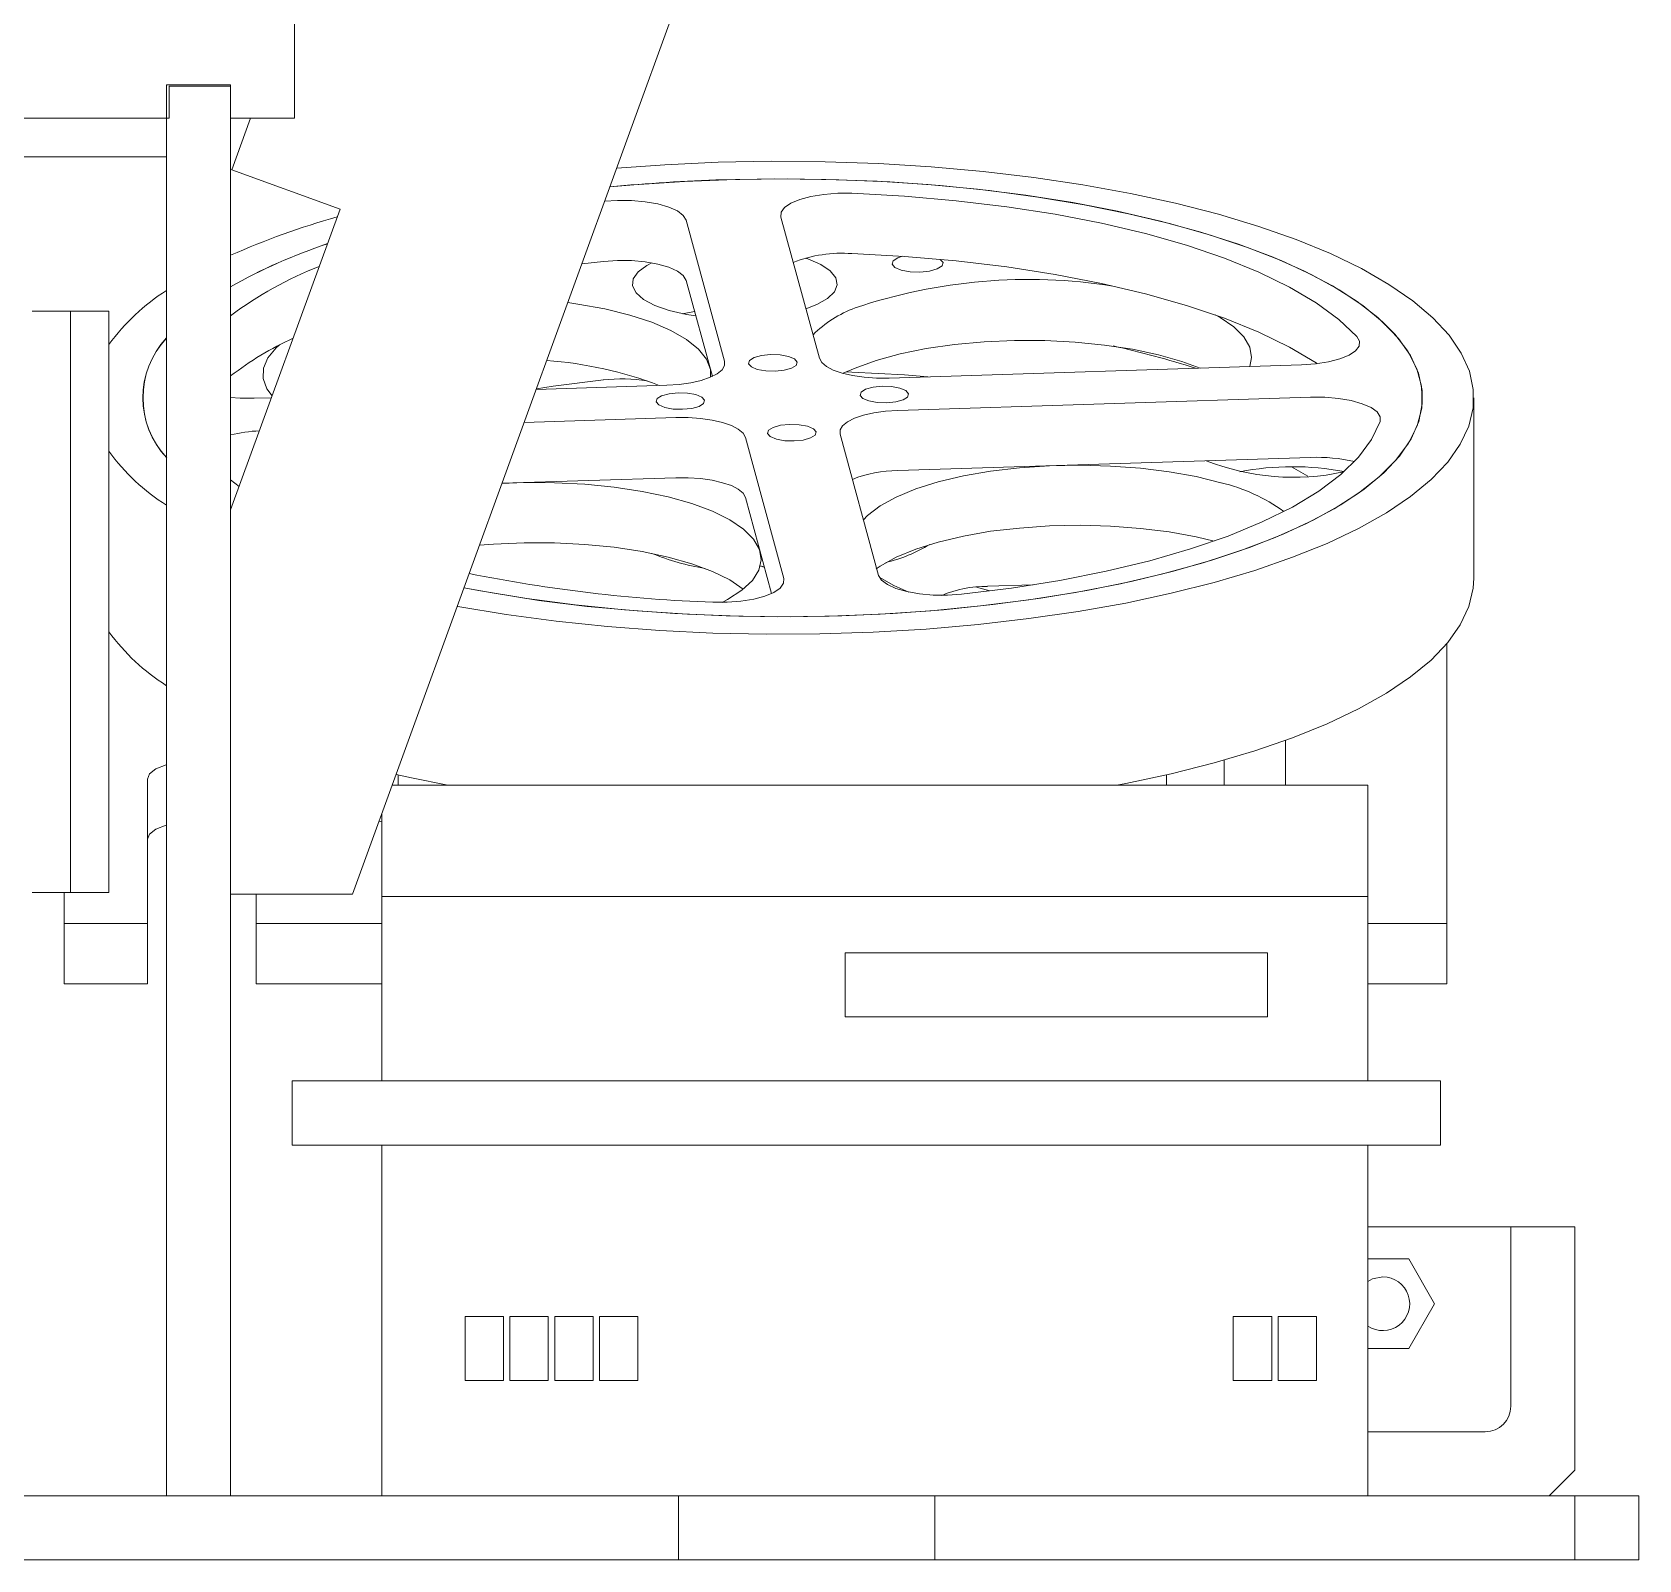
# Model space of a CAD drawing. Header units: millimetres. Extents: x -892 to 1085, y 100 to 1264.
# Drawn here: x 487.6 to 613.1, y 449.1 to 568.4 of the extents above; entities that cross this region are included whole.
import ezdxf

# ---------------------------------------------------------------- set-up
doc = ezdxf.new("R2010")
doc.units = ezdxf.units.MM

msp = doc.modelspace()

# ---------------------------------------------------------------- linework, layer by layer
at = {"color": 7, "linetype": 'Continuous', "lineweight": 15}
for p, q in [((508.14, 561.72), (508.14, 586.72)), ((512.66, 501.12), (538.14, 571.12)), ((503.14, 564.32), (498.14, 564.32)), ((498.14, 564.32), (498.14, 454.12)), ((498.34, 561.72), (498.34, 564.22)), ((498.34, 564.22), (503.14, 564.22)), ((503.14, 564.32), (503.14, 454.12)), ((503.14, 564.22), (503.14, 561.72)), ((467.94, 561.72), (498.34, 561.72)), ((503.14, 561.72), (508.14, 561.72)), ((503.23, 557.69), (504.7, 561.72)), ((498.14, 558.71), (468.14, 558.71)), ((503.14, 557.72), (503.23, 557.69)), ((503.23, 557.69), (511.69, 554.61)), ((511.69, 554.61), (503.14, 531.12)), ((541.73, 542.73), (538.72, 553.75)), ((546.12, 553.99), (549.13, 542.97)), ((532.26, 550.53), (530.58, 550.34)), ((540.77, 541.55), (538.72, 549.05)), ((490.64, 546.64), (487.64, 546.64)), ((493.64, 546.64), (490.64, 546.64)), ((490.64, 546.64), (490.64, 524.22)), ((493.64, 546.64), (493.64, 524.22)), ((554.57, 541.42), (586.8, 542.45)), ((551.67, 541.89), (551.23, 541.9)), ((504.99, 539.84), (506.33, 539.88)), ((527.01, 540.54), (537.22, 540.87)), ((587.49, 539.92), (555.26, 538.89)), ((600.24, 525.78), (600.24, 539.88)), ((537.91, 538.34), (526.07, 537.96)), ((546.36, 525.77), (543.35, 536.79)), ((550.75, 537.03), (553.76, 526.01)), ((587.49, 535.22), (555.26, 534.19)), ((503.14, 533.47), (503.81, 532.96)), ((537.91, 533.64), (524.34, 533.21)), ((586, 534.49), (587.29, 533.75)), ((545.4, 524.59), (543.35, 532.1)), ((562.45, 524.79), (561.4, 525.1)), ((562.27, 525.16), (565.84, 525.27)), ((490.64, 524.22), (490.64, 511.89)), ((493.64, 524.22), (493.64, 511.89)), ((598.14, 498.82), (598.14, 520.68)), ((585.54, 513.12), (585.54, 509.62)), ((490.64, 511.89), (490.64, 501.25)), ((493.64, 511.89), (493.64, 501.25)), ((580.74, 509.62), (580.74, 511.58)), ((496.64, 498.82), (496.64, 510.1)), ((515.76, 509.62), (591.96, 509.62)), ((516.24, 510.43), (516.24, 509.62)), ((576.24, 509.62), (576.24, 510.43)), ((591.96, 509.62), (591.96, 508.66)), ((591.96, 500.92), (591.96, 508.66)), ((514.96, 500.92), (514.96, 507.43)), ((487.64, 501.25), (490.64, 501.25)), ((490.14, 498.82), (490.14, 501.25)), ((490.64, 501.25), (493.64, 501.25)), ((503.14, 501.12), (512.66, 501.12)), ((505.14, 498.82), (505.14, 501.12)), ((514.96, 500.92), (591.96, 500.92)), ((514.96, 499.97), (514.96, 500.92)), ((591.96, 500.92), (591.96, 499.97)), ((514.96, 486.52), (514.96, 499.97)), ((591.96, 486.52), (591.96, 499.97)), ((490.14, 498.82), (496.64, 498.82)), ((490.14, 494.12), (490.14, 498.82)), ((496.64, 494.12), (496.64, 498.82)), ((505.14, 498.82), (514.96, 498.82)), ((505.14, 494.12), (505.14, 498.82)), ((591.96, 498.82), (598.14, 498.82)), ((598.14, 494.12), (598.14, 498.82)), ((551.14, 491.52), (551.14, 496.52)), ((551.14, 496.52), (554.14, 496.52)), ((554.14, 496.52), (581.14, 496.52)), ((581.14, 496.52), (584.14, 496.52)), ((584.14, 496.52), (584.14, 491.52)), ((490.14, 494.12), (496.64, 494.12)), ((514.96, 494.12), (505.14, 494.12)), ((598.14, 494.12), (591.96, 494.12)), ((554.14, 491.52), (551.14, 491.52)), ((554.14, 491.52), (581.14, 491.52)), ((584.14, 491.52), (581.14, 491.52)), ((507.96, 481.52), (507.96, 486.52)), ((507.96, 486.52), (510.96, 486.52)), ((510.96, 486.52), (594.64, 486.52)), ((594.64, 486.52), (597.64, 486.52)), ((597.64, 486.52), (597.64, 481.52)), ((510.96, 481.52), (507.96, 481.52)), ((510.96, 481.52), (594.64, 481.52)), ((514.96, 480.57), (514.96, 481.52)), ((591.96, 481.52), (591.96, 480.57)), ((597.64, 481.52), (594.64, 481.52)), ((514.96, 454.12), (514.96, 480.57)), ((591.96, 454.12), (591.96, 480.57)), ((601.14, 475.12), (591.96, 475.12)), ((603.14, 475.12), (601.14, 475.12)), ((603.14, 475.12), (603.14, 461.12)), ((608.14, 475.12), (603.14, 475.12)), ((608.14, 475.12), (608.14, 456.12)), ((591.96, 472.62), (595.16, 472.62)), ((595.16, 472.62), (597.18, 469.12)), ((521.46, 468.12), (524.46, 468.12)), ((521.46, 463.12), (521.46, 468.12)), ((524.46, 468.12), (524.46, 463.12)), ((524.96, 468.12), (527.96, 468.12)), ((524.96, 463.12), (524.96, 468.12)), ((527.96, 468.12), (527.96, 463.12)), ((528.46, 468.12), (531.46, 468.12)), ((528.46, 463.12), (528.46, 468.12)), ((531.46, 468.12), (531.46, 463.12)), ((531.96, 468.12), (534.96, 468.12)), ((531.96, 463.12), (531.96, 468.12)), ((534.96, 468.12), (534.96, 463.12)), ((581.46, 468.12), (584.46, 468.12)), ((581.46, 463.12), (581.46, 468.12)), ((584.46, 468.12), (584.46, 463.12)), ((584.96, 468.12), (587.96, 468.12)), ((584.96, 463.12), (584.96, 468.12)), ((587.96, 468.12), (587.96, 463.12)), ((597.18, 469.12), (595.16, 465.62)), ((595.16, 465.62), (591.96, 465.62)), ((524.46, 463.12), (521.46, 463.12)), ((527.96, 463.12), (524.96, 463.12)), ((531.46, 463.12), (528.46, 463.12)), ((534.96, 463.12), (531.96, 463.12)), ((584.46, 463.12), (581.46, 463.12)), ((587.96, 463.12), (584.96, 463.12)), ((601.14, 459.12), (591.96, 459.12)), ((608.14, 456.12), (606.14, 454.12)), ((428.14, 454.12), (538.14, 454.12)), ((503.14, 454.12), (498.14, 454.12)), ((538.14, 449.12), (538.14, 454.12)), ((558.14, 454.12), (538.14, 454.12)), ((558.14, 449.12), (558.14, 454.12)), ((558.14, 454.12), (608.14, 454.12)), ((608.14, 454.12), (608.14, 449.12)), ((613.14, 454.12), (608.14, 454.12)), ((613.14, 449.12), (613.14, 454.12)), ((428.14, 449.12), (538.14, 449.12)), ((558.14, 449.12), (538.14, 449.12)), ((558.14, 449.12), (608.14, 449.12)), ((613.14, 449.12), (608.14, 449.12))]:
    msp.add_line(p, q, dxfattribs=at)
at = {"color": 7, "linetype": 'Continuous', "lineweight": 15, "flags": 128}
for points in [[(541.22, 558.27), (545.4, 558.35), (549.59, 558.31), (553.75, 558.17), (557.87, 557.92), (561.93, 557.55), (565.88, 557.08), (569.72, 556.51), (573.42, 555.84), (576.95, 555.07), (580.3, 554.21), (583.45, 553.27), (586.37, 552.24), (589.05, 551.14), (591.47, 549.97), (593.62, 548.74), (595.49, 547.46), (597.05, 546.13), (598.32, 544.76), (599.27, 543.37), (599.9, 541.95), (600.21, 540.53), (600.19, 539.09), (599.85, 537.67), (599.19, 536.25), (598.21, 534.86), (596.91, 533.5), (595.31, 532.17), (593.42, 530.9), (591.24, 529.67), (588.79, 528.51), (586.09, 527.42), (583.15, 526.4), (579.98, 525.46), (576.61, 524.61), (573.06, 523.85), (569.35, 523.19), (565.5, 522.63), (561.53, 522.17), (557.47, 521.81), (553.34, 521.57), (549.17, 521.44), (544.99, 521.42), (540.81, 521.5), (536.66, 521.7), (532.57, 522.01), (528.56, 522.43), (524.66, 522.95), (520.89, 523.57), (520.84, 523.58)], [(533.3, 557.81), (537.07, 558.08), (541.22, 558.27)], [(541.59, 556.91), (545.61, 556.98), (549.64, 556.94), (553.64, 556.79), (557.59, 556.53), (561.48, 556.17), (565.26, 555.7), (568.92, 555.12), (572.43, 554.45), (575.77, 553.68), (578.92, 552.82), (581.86, 551.88), (584.57, 550.86), (587.03, 549.77), (589.22, 548.62), (591.14, 547.4), (592.76, 546.14), (594.09, 544.84), (595.1, 543.51), (595.8, 542.15), (596.17, 540.78), (596.22, 539.41), (595.95, 538.03), (595.35, 536.67), (594.44, 535.33), (593.21, 534.02), (591.68, 532.74), (589.85, 531.52), (587.74, 530.34), (585.37, 529.23), (582.73, 528.19), (579.86, 527.22), (576.78, 526.34), (573.49, 525.54), (570.03, 524.84), (566.42, 524.23), (562.67, 523.73), (558.82, 523.33), (554.88, 523.04), (550.89, 522.85), (546.87, 522.78), (542.84, 522.82), (538.84, 522.97), (534.89, 523.23), (531, 523.59), (527.22, 524.06), (523.56, 524.64), (521.37, 525.04)], [(584.73, 528.96), (587.17, 530.06), (589.35, 531.22), (591.25, 532.43), (592.86, 533.7), (594.16, 535), (595.15, 536.33), (595.83, 537.69), (596.18, 539.06), (596.21, 540.44), (595.92, 541.81), (595.3, 543.17), (594.37, 544.51), (593.12, 545.82), (591.57, 547.09), (589.73, 548.32), (587.6, 549.49), (585.21, 550.6), (582.56, 551.63), (579.68, 552.59), (576.58, 553.47), (573.28, 554.26), (569.81, 554.96), (566.19, 555.56), (562.43, 556.06), (558.57, 556.45), (554.63, 556.74), (550.64, 556.91), (546.62, 556.98), (542.59, 556.94), (538.59, 556.78), (534.64, 556.51), (532.76, 556.35)], [(532.36, 555.24), (533.35, 555.3), (534.46, 555.29), (535.53, 555.19), (536.52, 555.02), (537.37, 554.77), (538.04, 554.47), (538.5, 554.13), (538.72, 553.75)], [(546.12, 553.99), (546.14, 554.37), (546.4, 554.74), (546.9, 555.08), (547.6, 555.37), (548.47, 555.61), (549.48, 555.77), (550.56, 555.85), (551.67, 555.85)], [(591.11, 544.66), (589.7, 546), (587.94, 547.3), (585.86, 548.53), (583.46, 549.7), (580.77, 550.78), (577.81, 551.79), (574.61, 552.7), (571.18, 553.51), (567.55, 554.21), (563.76, 554.8), (559.82, 555.27), (555.79, 555.62), (551.67, 555.85)], [(588.02, 542.54), (587.94, 542.6), (585.86, 543.83), (583.46, 545), (580.77, 546.09), (577.81, 547.09), (574.61, 548), (571.18, 548.81), (567.55, 549.51), (563.76, 550.1), (559.82, 550.57), (555.79, 550.92), (551.67, 551.15)], [(538.72, 549.05), (538.5, 549.43), (538.04, 549.77), (537.37, 550.07), (536.52, 550.32), (535.53, 550.49), (534.46, 550.59), (533.35, 550.6), (532.26, 550.53)], [(537.41, 546.7), (536.28, 547.09), (535.4, 547.56), (534.81, 548.07), (534.54, 548.62), (534.59, 549.17), (534.97, 549.71), (535.66, 550.21), (536.05, 550.41)], [(548.01, 550.79), (548.22, 550.72), (549.24, 550.29), (549.97, 549.8), (550.41, 549.26), (550.52, 548.71), (550.3, 548.16), (549.76, 547.64), (548.93, 547.17), (548.07, 546.83)], [(555.52, 549.85), (555.03, 550.06), (554.81, 550.31), (554.89, 550.58), (555.26, 550.81), (555.63, 550.93)], [(558.57, 550.69), (558.79, 550.44), (558.71, 550.18), (558.34, 549.94), (557.73, 549.77), (556.98, 549.7), (556.21, 549.72), (555.52, 549.85)], [(529.48, 547.31), (530.27, 547.2), (532.38, 546.82), (534.32, 546.34), (536.05, 545.78), (537.54, 545.14), (538.76, 544.43), (539.69, 543.68), (540.31, 542.89), (540.62, 542.08), (540.63, 541.49)], [(539.48, 546.27), (538.76, 546.39), (537.41, 546.7)], [(538.42, 546.45), (539.24, 546.6), (539.39, 546.62)], [(580.05, 546.35), (580.43, 546.14), (581.5, 545.41), (582.28, 544.64), (582.75, 543.84), (582.89, 543.02), (582.75, 542.32)], [(506.38, 540.02), (505.98, 540.57), (505.68, 541.38), (505.7, 542.19), (506.05, 543), (506.71, 543.79), (506.97, 544.01)], [(550.99, 541.79), (551.92, 542.2), (553.56, 542.79), (555.43, 543.3), (557.48, 543.72), (559.68, 544.04), (561.99, 544.25), (564.36, 544.36), (566.75, 544.35), (569.11, 544.23), (571.4, 544), (573.58, 543.67), (575.61, 543.24), (577.45, 542.72), (578.87, 542.2)], [(591.11, 544.66), (591.32, 544.29), (591.29, 543.91), (591.01, 543.54), (590.5, 543.21), (589.78, 542.92), (588.9, 542.69), (587.89, 542.53), (586.8, 542.45)], [(541.73, 542.73), (541.73, 542.39), (541.53, 542.07), (541.15, 541.76), (540.6, 541.48), (539.91, 541.24), (539.09, 541.06), (538.18, 540.93), (537.22, 540.87)], [(546.96, 542.19), (547.31, 542.41), (547.39, 542.66), (547.18, 542.91), (546.71, 543.1), (546.06, 543.23), (545.32, 543.25), (544.61, 543.18), (544.03, 543.02), (543.68, 542.8), (543.6, 542.54), (543.82, 542.3), (544.28, 542.1), (544.94, 541.98), (545.67, 541.96), (546.38, 542.03), (546.96, 542.19)], [(554.57, 541.42), (553.59, 541.42), (552.63, 541.49), (551.73, 541.62), (550.91, 541.81), (550.22, 542.05), (549.68, 542.33), (549.31, 542.64), (549.13, 542.97)], [(527.03, 540.59), (528.34, 540.78), (532.26, 541.27)], [(551.67, 541.89), (555.79, 541.66), (557.59, 541.52)], [(504.99, 539.84), (503.88, 539.84), (503.14, 539.9)], [(539.74, 539.21), (540.09, 539.43), (540.17, 539.69), (539.96, 539.93), (539.49, 540.13), (538.84, 540.25), (538.1, 540.27), (537.39, 540.2), (536.81, 540.04), (536.46, 539.82), (536.38, 539.57), (536.59, 539.32), (537.06, 539.13), (537.71, 539), (538.45, 538.98), (539.16, 539.05), (539.74, 539.21)], [(555.67, 539.72), (556.02, 539.94), (556.1, 540.19), (555.89, 540.44), (555.42, 540.63), (554.77, 540.76), (554.03, 540.78), (553.32, 540.71), (552.74, 540.55), (552.39, 540.33), (552.31, 540.07), (552.53, 539.83), (552.99, 539.63), (553.64, 539.51), (554.38, 539.49), (555.09, 539.56), (555.67, 539.72)], [(587.49, 539.92), (588.6, 539.92), (589.68, 539.83), (590.67, 539.66), (591.53, 539.42), (592.22, 539.12), (592.69, 538.77), (592.93, 538.4), (592.93, 538.02)], [(550.75, 537.03), (550.75, 537.37), (550.95, 537.69), (551.33, 538), (551.88, 538.28), (552.57, 538.52), (553.39, 538.7), (554.3, 538.83), (555.26, 538.89)], [(537.91, 538.34), (538.89, 538.34), (539.85, 538.27), (540.75, 538.14), (541.57, 537.95), (542.26, 537.71), (542.8, 537.43), (543.17, 537.12), (543.35, 536.79)], [(548.45, 536.74), (548.8, 536.96), (548.88, 537.22), (548.66, 537.46), (548.2, 537.66), (547.54, 537.78), (546.81, 537.8), (546.1, 537.73), (545.52, 537.57), (545.17, 537.35), (545.09, 537.1), (545.3, 536.85), (545.77, 536.66), (546.42, 536.53), (547.16, 536.51), (547.87, 536.58), (548.45, 536.74)], [(560.22, 524.53), (564.14, 525.02), (567.92, 525.62), (571.53, 526.33), (574.94, 527.15), (578.12, 528.07), (581.06, 529.08), (583.72, 530.18), (586.08, 531.35), (588.13, 532.59), (589.85, 533.89), (591.23, 535.23), (592.26, 536.62), (592.93, 538.02)], [(543.35, 532.1), (543.17, 532.43), (542.8, 532.74), (542.26, 533.02), (541.57, 533.25), (540.75, 533.44), (539.85, 533.57), (538.89, 533.64), (537.91, 533.64)], [(552.57, 530.35), (552.9, 530.69), (553.87, 531.44), (555.13, 532.13), (556.66, 532.76), (558.42, 533.31), (560.38, 533.78), (562.51, 534.14), (564.77, 534.41), (567.11, 534.57), (569.5, 534.62), (571.88, 534.55), (574.21, 534.38), (576.46, 534.1), (578.57, 533.72), (580.5, 533.24)], [(524.34, 533.19), (526.06, 533.26), (528.45, 533.25), (530.81, 533.13), (533.11, 532.9), (535.29, 532.57), (537.32, 532.14), (539.16, 531.62), (540.77, 531.02), (542.13, 530.35), (543.21, 529.62), (543.99, 528.84), (544.45, 528.04), (544.59, 527.23), (544.41, 526.41), (543.9, 525.61), (543.08, 524.85), (541.96, 524.13), (541.53, 523.9)], [(553.56, 526.53), (553.87, 526.74), (555.13, 527.43), (556.66, 528.06), (558.42, 528.61), (560.38, 529.08), (562.51, 529.45), (564.77, 529.71), (567.11, 529.87), (569.5, 529.92), (571.88, 529.86), (574.21, 529.68), (576.46, 529.4), (578.57, 529.02), (579.97, 528.69)], [(521.37, 525.04), (522.67, 524.8), (526.29, 524.2), (530.05, 523.7), (533.91, 523.31), (537.85, 523.02), (541.84, 522.85), (545.86, 522.78), (549.89, 522.82), (553.89, 522.98), (557.84, 523.25), (561.71, 523.62), (565.49, 524.1), (569.14, 524.68), (572.64, 525.36), (575.97, 526.13), (579.11, 526.99), (582.04, 527.94), (584.73, 528.96)], [(522.58, 528.37), (523.69, 528.46), (526.06, 528.56), (528.45, 528.55), (530.81, 528.43), (533.11, 528.21), (535.29, 527.87), (537.32, 527.44), (539.16, 526.92), (540.77, 526.32), (542.13, 525.65), (543.19, 524.93)], [(560.22, 524.53), (559.13, 524.46), (558.02, 524.47), (556.95, 524.57), (555.96, 524.74), (555.11, 524.99), (554.44, 525.29), (553.98, 525.63), (553.76, 526.01)], [(556.12, 524.71), (554.94, 525.23), (553.81, 525.87)], [(546.36, 525.77), (546.34, 525.39), (546.08, 525.02), (545.58, 524.68), (544.88, 524.39), (544.01, 524.16), (543, 523.99), (541.92, 523.91), (540.81, 523.91)], [(600.24, 525.78), (600.19, 525), (599.85, 523.57), (599.19, 522.16), (598.21, 520.76), (596.91, 519.4), (595.31, 518.08), (593.42, 516.8), (591.24, 515.58), (588.79, 514.41), (586.09, 513.32), (583.15, 512.3), (579.98, 511.36), (576.61, 510.51), (573.06, 509.75), (572.36, 509.62)], [(498.14, 511.21), (498.11, 511.2), (497.31, 510.89), (496.81, 510.51), (496.64, 510.1)], [(520.12, 509.62), (517.27, 510.2), (516.07, 510.47)], [(498.14, 506.51), (498.11, 506.5), (497.31, 506.19), (496.81, 505.81), (496.64, 505.41)], [(514.96, 506.76), (514.75, 506.82), (514.74, 506.83)], [(593.14, 471.22), (592.34, 471.06), (591.96, 470.86)]]:
    msp.add_lwpolyline(points, dxfattribs=at)
at = {"color": 7, "linetype": 'Continuous', "lineweight": 15}
for centre, radius, start, end in [((545.94, 418.19), 138.79, 91.7963, 95.4479), ((528.49, 493.76), 62.61, 105.7739, 113.8867), ((524.69, 510.26), 43.94, 108.5506, 119.3656), ((525.03, 509.49), 44.78, 108.6521, 119.2641), ((550.87, 540.72), 10.45, 85.5872, 111.2566), ((520.91, 522.49), 29.7, 111.4168, 126.7468), ((565.48, 506.68), 42.44, 81.0838, 108.6376), ((507.19, 534.1), 16.81, 122.5685, 143.7013), ((554.93, 538.56), 8.86, 109.8333, 135.2791), ((503.13, 539.88), 6.84, 136.8966, 223.3491), ((503.13, 539.88), 6.83, 136.9011, 223.0989), ((519.02, 520.8), 26.16, 114.84, 127.3572), ((556.39, 473.19), 72.46, 72.2349, 77.5056), ((525.41, 511.08), 31.81, 69.3561, 85.6348), ((533.74, 527.35), 14, 82.0481, 96.0903), ((505.89, 525.82), 11.49, 92.5001, 103.849), ((506.71, 545.14), 16.12, 215.8387, 237.8916), ((586.16, 552.2), 18.53, 248.4478, 282.2071), ((588.04, 522.74), 12.49, 76.6401, 92.5006), ((555.18, 525.03), 9.16, 89.5213, 112.29), ((586.07, 513.12), 21.38, 79.0898, 101.0639), ((577.3, 519.75), 13.87, 54.2139, 76.6482), ((551.37, 538.99), 12.34, 283.6687, 301.1626), ((543.33, 545.49), 19.2, 247.6625, 260.672), ((544.97, 641.15), 117.31, 258.5971, 267.9674), ((562.18, 516.08), 9.07, 89.4329, 112.655), ((506.71, 531.05), 16.12, 215.8387, 237.8916), ((593.14, 469.12), 2.1, 235.8329, 90), ((601.14, 461.12), 2, 270, 0)]:
    msp.add_arc(centre, radius, start, end, dxfattribs=at)
msp.add_open_spline([(544.54, 526.74), (544.58, 526.73), (544.65, 526.71), (544.73, 526.69), (544.75, 526.67), (544.77, 526.66)], degree=3, knots=[0, 0, 0, 0, 0.434292, 0.756212, 1, 1, 1, 1], dxfattribs=at)

doc.saveas('drawing.dxf')
